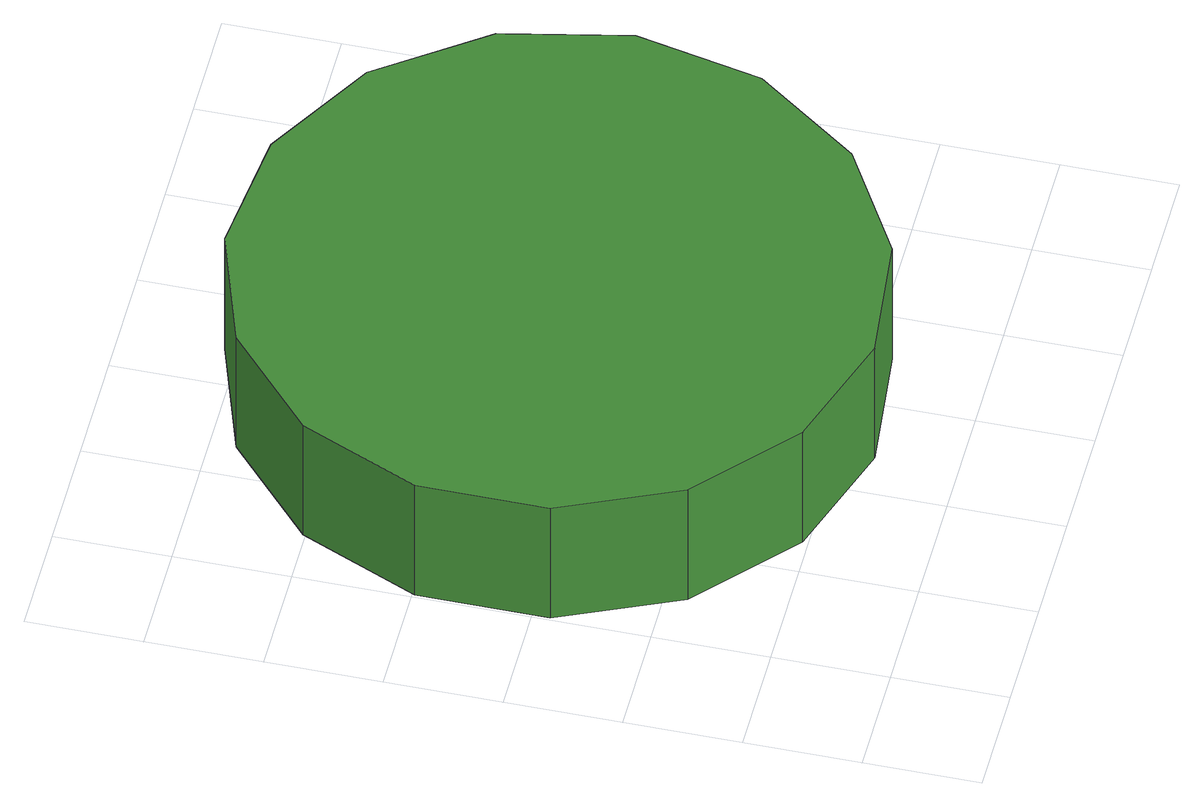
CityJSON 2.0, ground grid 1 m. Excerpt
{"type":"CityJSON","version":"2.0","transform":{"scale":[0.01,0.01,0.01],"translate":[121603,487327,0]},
"CityObjects":{
"tree1":{"type":"SolitaryVegetationObject","attributes":{"function":"something"},"geometry":[{"type":"MultiSurface","lod":"1","boundaries":[[[0,1,2,3,4,5,6,7,8,9,10,11,12,13,14]],[[15,16,17,18,19,20,21,22,23,24,25,26,27,28,29]],[[0,29,28,1]],[[1,28,27,2]],[[2,27,26,3]],[[3,26,25,4]],[[4,25,24,5]],[[5,24,23,6]],[[6,23,22,7]],[[7,22,21,8]],[[8,21,20,9]],[[9,20,19,10]],[[10,19,18,11]],[[11,18,17,12]],[[12,17,16,13]],[[13,16,15,14]],[[14,15,29,0]]]}]}
},
"vertices":[
[543,341,143],[519,452,143],[452,544,143],[354,601,143],[241,613,143],[134,578,143],[49,502,143],[3,398,143],[3,285,143],[49,181,143],[134,105,143],[241,70,143],[354,82,143],[452,139,143],[519,230,143],[519,230,16],[452,139,16],[354,82,16],[241,70,16],[134,105,16],[49,181,16],[3,285,16],[3,398,16],[49,502,16],[134,578,16],[241,613,16],[354,601,16],[452,544,16],[519,452,16],[543,341,16]
]}
